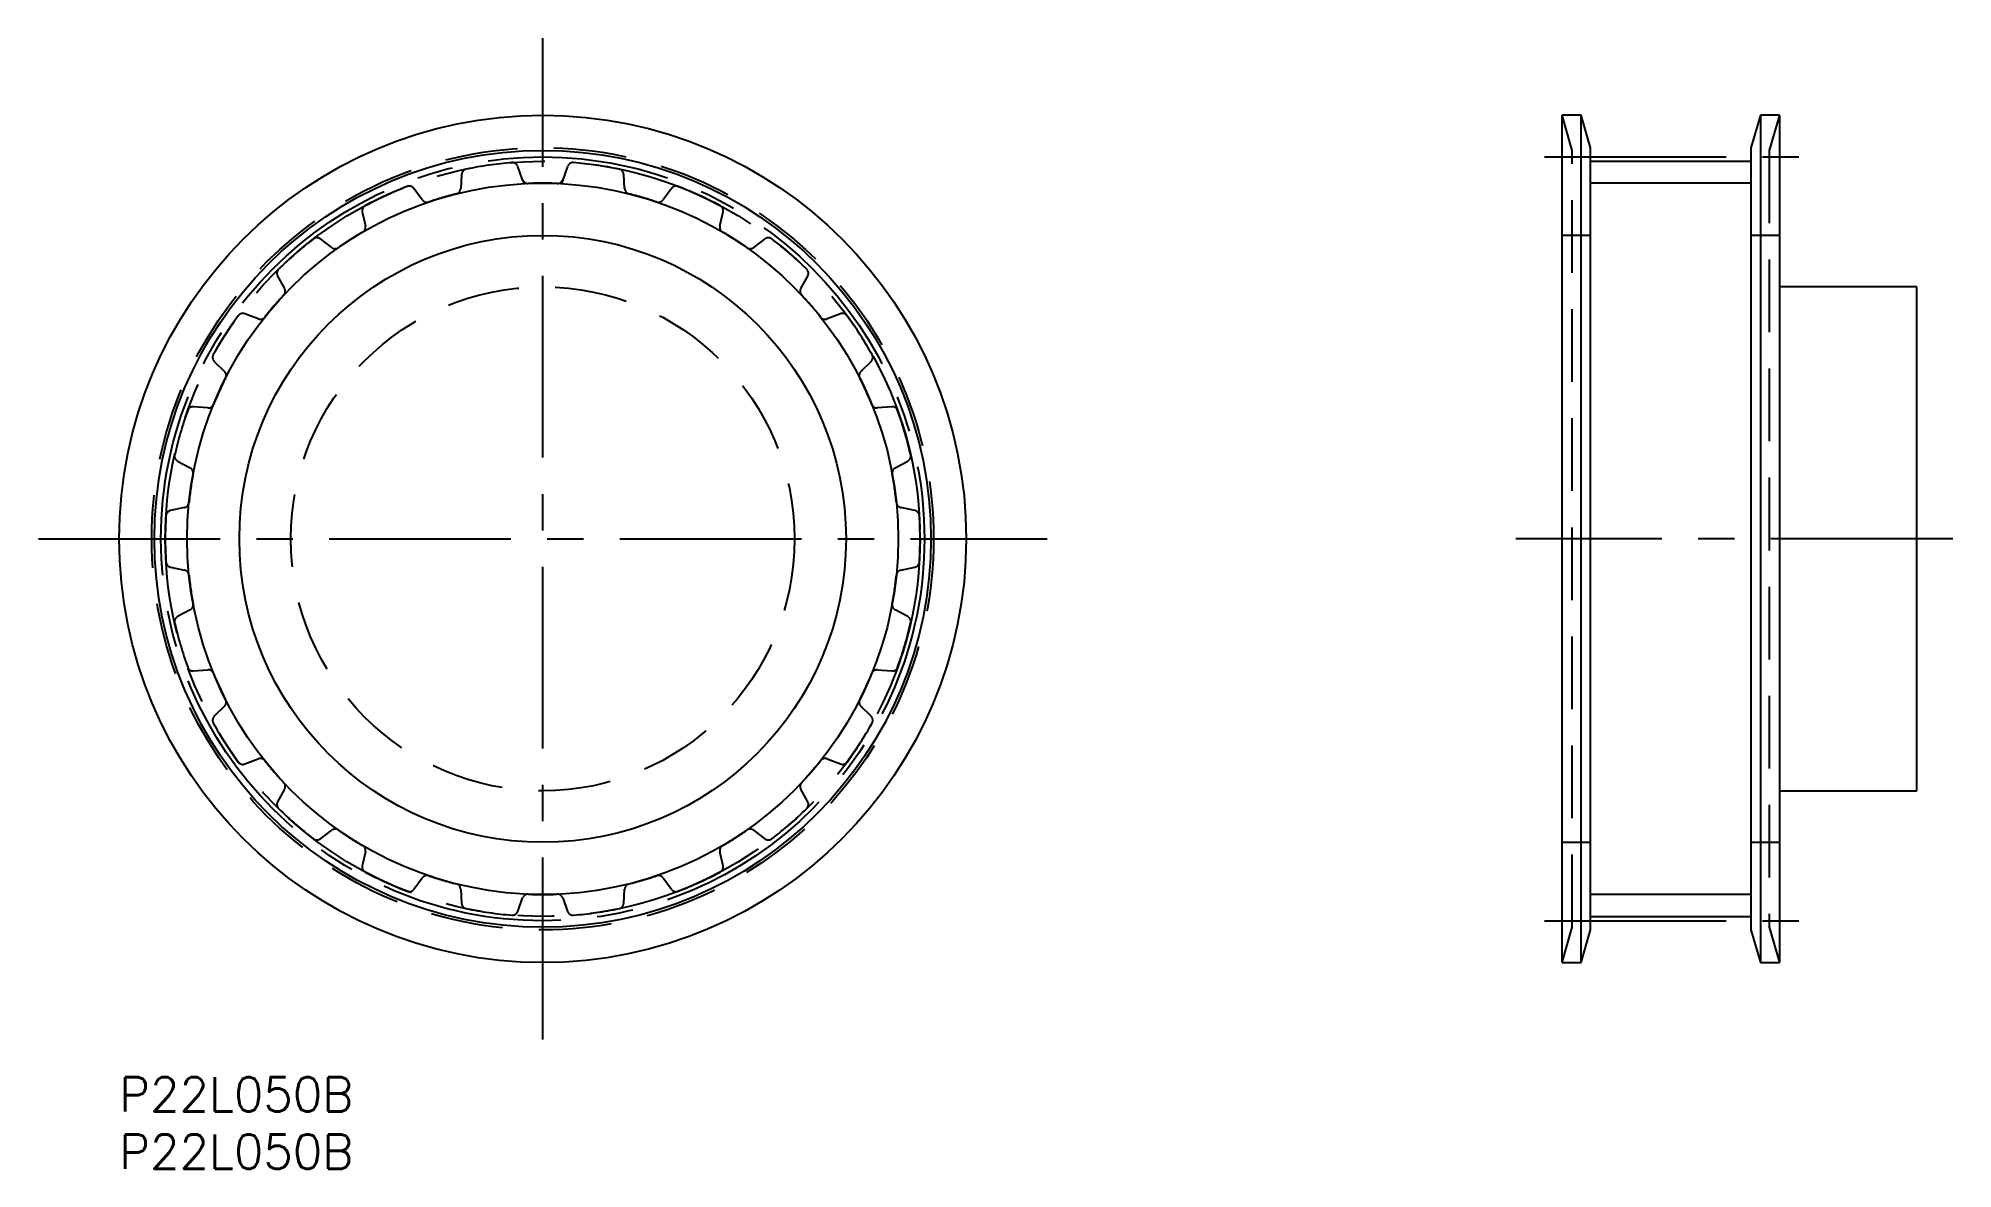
# Model space of a CAD drawing. Extents: x -7 to 160, y -8 to 91.
import ezdxf

# ---------------------------------------------------------------- set-up
doc = ezdxf.new("R2010")
doc.units = 0
doc.header["$LTSCALE"] = 0.5
for name, pattern in [('CENTER', [50.8, 31.75, -6.35, 6.35, -6.35]), ('DASHED', [19.05, 12.7, -6.35]), ('PHANTOM', [63.5, 31.75, -6.35, 6.35, -6.35, 6.35, -6.35])]:
    doc.linetypes.add(name, pattern=pattern)
for name, color, linetype in [('MSM_CENTER', 1, 'CENTER'), ('MSM_CONTINUOUS', 7, 'CONTINUOUS'), ('MSM_DASHED', 4, 'DASHED'), ('MSM_IMAGINARY', 6, 'PHANTOM'), ('MSM_NARROW', 5, 'CONTINUOUS'), ('MSM_PART_NUMBER', 7, 'CONTINUOUS')]:
    doc.layers.add(name, color=color, linetype=linetype)
doc.styles.get("Standard").update_dxf_attribs({"font": 'txt.shx', "height": 3, "bigfont": 'bigfont.shx'})

msp = doc.modelspace()

# ---------------------------------------------------------------- linework, layer by layer
at = {"layer": 'MSM_CENTER'}
for p, q in [((37, 3.29), (37, 90.71)), ((124.51, 80.35), (148.16, 80.35)), ((-7.06, 47), (81.06, 47)), ((160.18, 47), (122.02, 47)), ((124.51, 13.65), (148.16, 13.65))]:
    msp.add_line(p, q, dxfattribs=at)
msp.add_circle((37, 47), 33.35, dxfattribs=at)
at = {"layer": 'MSM_CONTINUOUS'}
for p, q in [((127.72, 84), (126.05, 84)), ((126.05, 10), (126.05, 84)), ((128.55, 81.15), (127.72, 84)), ((127.72, 10), (127.72, 84)), ((143.38, 84), (142.55, 81.15)), ((145.05, 84), (143.38, 84)), ((143.38, 84), (143.38, 10)), ((145.05, 84), (145.05, 10)), ((128.55, 12.85), (128.55, 81.15)), ((142.55, 81.15), (142.55, 12.85)), ((128.55, 79.97), (142.55, 79.97)), ((157.05, 69), (145.05, 69)), ((157.05, 25), (157.05, 69)), ((145.05, 25), (157.05, 25)), ((128.55, 14.03), (142.55, 14.03)), ((127.72, 10), (128.55, 12.85)), ((142.55, 12.85), (143.38, 10)), ((126.05, 10), (127.72, 10)), ((143.38, 10), (145.05, 10))]:
    msp.add_line(p, q, dxfattribs=at)
for radius in [37, 33.92, 26.5]:
    msp.add_circle((37, 47), radius, dxfattribs=at)
at = {"layer": 'MSM_DASHED'}
for p, q in [((126.95, 80.92), (126.05, 84)), ((145.05, 84), (144.15, 80.92)), ((126.95, 13.08), (126.95, 80.92)), ((144.15, 80.92), (144.15, 13.08)), ((29.92, 78.83), (29.84, 77.59)), ((35.25, 78.36), (34.82, 79.53)), ((39.18, 79.53), (38.75, 78.36)), ((44.16, 77.59), (44.08, 78.83)), ((26.48, 76.6), (25.75, 77.6)), ((48.25, 77.6), (47.52, 76.6)), ((21.24, 75.55), (21.52, 74.33)), ((52.48, 74.33), (52.76, 75.55)), ((18.57, 72.44), (17.58, 73.19)), ((56.42, 73.19), (55.43, 72.44)), ((128.55, 73.5), (126.05, 73.5)), ((145.05, 73.5), (142.55, 73.5)), ((13.84, 69.95), (14.44, 68.86)), ((59.56, 68.86), (60.16, 69.95)), ((12.15, 66.22), (10.99, 66.66)), ((63.01, 66.66), (61.85, 66.22)), ((8.31, 62.49), (9.2, 61.62)), ((64.8, 61.62), (65.69, 62.49)), ((7.74, 58.44), (6.5, 58.53)), ((67.5, 58.53), (66.26, 58.44)), ((5.11, 53.78), (6.21, 53.2)), ((67.79, 53.2), (68.89, 53.78)), ((5.71, 49.73), (4.49, 49.48)), ((69.51, 49.48), (68.29, 49.73)), ((4.49, 44.52), (5.71, 44.27)), ((68.29, 44.27), (69.51, 44.52)), ((6.21, 40.8), (5.11, 40.22)), ((68.89, 40.22), (67.79, 40.8)), ((6.5, 35.47), (7.74, 35.56)), ((66.26, 35.56), (67.5, 35.47)), ((9.2, 32.38), (8.31, 31.51)), ((65.69, 31.51), (64.8, 32.38)), ((10.99, 27.34), (12.15, 27.78)), ((61.85, 27.78), (63.01, 27.34)), ((14.44, 25.14), (13.84, 24.05)), ((60.16, 24.05), (59.56, 25.14)), ((17.58, 20.81), (18.57, 21.56)), ((55.43, 21.56), (56.42, 20.81)), ((126.05, 20.5), (128.55, 20.5)), ((142.55, 20.5), (145.05, 20.5)), ((21.52, 19.67), (21.24, 18.45)), ((52.76, 18.45), (52.48, 19.67)), ((25.75, 16.4), (26.48, 17.4)), ((47.52, 17.4), (48.25, 16.4)), ((29.84, 16.41), (29.92, 15.17)), ((34.82, 14.47), (35.25, 15.64)), ((38.75, 15.64), (39.18, 14.47)), ((44.08, 15.17), (44.16, 16.41)), ((126.05, 10), (126.95, 13.08)), ((144.15, 13.08), (145.05, 10))]:
    msp.add_line(p, q, dxfattribs=at)
for radius in [34.15, 22]:
    msp.add_circle((37, 47), radius, dxfattribs=at)
for centre, radius, start, end in [((30.42, 78.8), 0.5, 101.6886, 176.3636), ((37, 47), 32.97, 94.675, 101.6886), ((34.35, 79.36), 0.5, 20, 94.675), ((39.65, 79.36), 0.5, 85.325, 160), ((37, 47), 32.97, 78.3114, 85.325), ((43.58, 78.8), 0.5, 3.6364, 78.3114), ((37, 47), 32.97, 111.0387, 118.0522), ((25.34, 77.31), 0.5, 36.3636, 111.0387), ((37, 47), 31.06, 104.0376, 108.6897), ((29.34, 77.62), 0.5, 284.0375, 356.3636), ((35.72, 78.53), 0.5, 200, 272.3261), ((37, 47), 31.06, 87.6739, 92.3261), ((38.28, 78.53), 0.5, 267.6739, 340), ((44.66, 77.62), 0.5, 183.6364, 255.9624), ((37, 47), 31.06, 71.3103, 75.9624), ((48.66, 77.31), 0.5, 68.9613, 143.6364), ((37, 47), 32.97, 61.9478, 68.9613), ((21.73, 75.66), 0.5, 118.0522, 192.7273), ((26.89, 76.9), 0.5, 216.3636, 288.6897), ((47.11, 76.9), 0.5, 251.3103, 323.6364), ((52.27, 75.66), 0.5, 347.2727, 61.9478), ((37, 47), 31.06, 120.4012, 125.0534), ((21.03, 74.22), 0.5, 300.4012, 12.7273), ((52.97, 74.22), 0.5, 167.2727, 239.5988), ((37, 47), 31.06, 54.9466, 59.5988), ((37, 47), 32.97, 127.4023, 134.4159), ((17.28, 72.79), 0.5, 52.7273, 127.4023), ((18.87, 72.84), 0.5, 232.7273, 305.0534), ((55.13, 72.84), 0.5, 234.9466, 307.2727), ((56.72, 72.79), 0.5, 52.5977, 127.2727), ((37, 47), 32.97, 45.5841, 52.5977), ((14.28, 70.19), 0.5, 134.4159, 209.0909), ((59.72, 70.19), 0.5, 330.9091, 45.5841), ((14.01, 68.62), 0.5, 316.7648, 29.0909), ((59.99, 68.62), 0.5, 150.9091, 223.2352), ((37, 47), 31.06, 136.7648, 141.417), ((37, 47), 31.06, 38.583, 43.2352), ((37, 47), 32.97, 143.766, 150.7795), ((10.81, 66.19), 0.5, 69.0909, 143.766), ((12.33, 66.68), 0.5, 249.0909, 321.417), ((61.67, 66.68), 0.5, 218.583, 290.9091), ((63.19, 66.19), 0.5, 36.234, 110.9091), ((37, 47), 32.97, 29.2205, 36.234), ((8.66, 62.85), 0.5, 150.7795, 225.4545), ((65.34, 62.85), 0.5, 314.5455, 29.2205), ((37, 47), 31.06, 153.1285, 157.7806), ((8.85, 61.26), 0.5, 333.1285, 45.4545), ((65.15, 61.26), 0.5, 134.5455, 206.8715), ((37, 47), 31.06, 22.2194, 26.8715), ((6.46, 58.04), 0.5, 85.4545, 160.1296), ((7.78, 58.93), 0.5, 265.4545, 337.7806), ((66.22, 58.93), 0.5, 202.2194, 274.5455), ((67.54, 58.04), 0.5, 19.8704, 94.5455), ((37, 47), 32.97, 160.1296, 167.1431), ((37, 47), 32.97, 12.8569, 19.8704), ((5.34, 54.23), 0.5, 167.1431, 241.8182), ((68.66, 54.23), 0.5, 298.1818, 12.8569), ((37, 47), 31.06, 169.4921, 174.1443), ((5.97, 52.76), 0.5, 349.4921, 61.8182), ((68.03, 52.76), 0.5, 118.1818, 190.5079), ((37, 47), 31.06, 5.8557, 10.5079), ((37, 47), 32.97, 176.4932, 183.5068), ((4.59, 48.99), 0.5, 101.8182, 176.4932), ((5.6, 50.22), 0.5, 281.8182, 354.1443), ((68.4, 50.22), 0.5, 185.8557, 258.1818), ((69.41, 48.99), 0.5, 3.5068, 78.1818), ((37, 47), 32.97, 356.4932, 3.5068), ((4.59, 45.01), 0.5, 183.5068, 258.1818), ((5.6, 43.78), 0.5, 5.8557, 78.1818), ((37, 47), 31.06, 185.8557, 190.5079), ((37, 47), 31.06, 349.4921, 354.1443), ((68.4, 43.78), 0.5, 101.8182, 174.1443), ((69.41, 45.01), 0.5, 281.8182, 356.4932), ((5.34, 39.77), 0.5, 118.1818, 192.8569), ((5.97, 41.24), 0.5, 298.1818, 10.5079), ((68.03, 41.24), 0.5, 169.4921, 241.8182), ((68.66, 39.77), 0.5, 347.1431, 61.8182), ((37, 47), 32.97, 192.8569, 199.8704), ((37, 47), 32.97, 340.1296, 347.1431), ((6.46, 35.96), 0.5, 199.8704, 274.5455), ((7.78, 35.07), 0.5, 22.2194, 94.5455), ((37, 47), 31.06, 202.2194, 206.8715), ((37, 47), 31.06, 333.1285, 337.7806), ((66.22, 35.07), 0.5, 85.4545, 157.7806), ((67.54, 35.96), 0.5, 265.4545, 340.1296), ((8.85, 32.74), 0.5, 314.5455, 26.8715), ((65.15, 32.74), 0.5, 153.1285, 225.4545), ((8.66, 31.15), 0.5, 134.5455, 209.2205), ((37, 47), 32.97, 209.2205, 216.234), ((37, 47), 32.97, 323.766, 330.7795), ((65.34, 31.15), 0.5, 330.7795, 45.4545), ((10.81, 27.81), 0.5, 216.234, 290.9091), ((12.33, 27.32), 0.5, 38.583, 110.9091), ((37, 47), 31.06, 218.583, 223.2352), ((37, 47), 31.06, 316.7648, 321.417), ((61.67, 27.32), 0.5, 69.0909, 141.417), ((63.19, 27.81), 0.5, 249.0909, 323.766), ((14.01, 25.38), 0.5, 330.9091, 43.2352), ((59.99, 25.38), 0.5, 136.7648, 209.0909), ((14.28, 23.81), 0.5, 150.9091, 225.5841), ((37, 47), 32.97, 225.5841, 232.5977), ((37, 47), 32.97, 307.4023, 314.4159), ((59.72, 23.81), 0.5, 314.4159, 29.0909), ((17.28, 21.21), 0.5, 232.5977, 307.2727), ((18.87, 21.16), 0.5, 54.9466, 127.2727), ((37, 47), 31.06, 234.9466, 239.5988), ((21.03, 19.78), 0.5, 347.2727, 59.5988), ((52.97, 19.78), 0.5, 120.4012, 192.7273), ((37, 47), 31.06, 300.4012, 305.0534), ((55.13, 21.16), 0.5, 52.7273, 125.0534), ((56.72, 21.21), 0.5, 232.7273, 307.4023), ((21.73, 18.34), 0.5, 167.2727, 241.9478), ((52.27, 18.34), 0.5, 298.0522, 12.7273), ((37, 47), 32.97, 241.9478, 248.9613), ((26.89, 17.1), 0.5, 71.3103, 143.6364), ((37, 47), 31.06, 251.3103, 255.9624), ((29.34, 16.38), 0.5, 3.6364, 75.9624), ((44.66, 16.38), 0.5, 104.0375, 176.3636), ((37, 47), 31.06, 284.0376, 288.6897), ((47.11, 17.1), 0.5, 36.3636, 108.6897), ((37, 47), 32.97, 291.0387, 298.0522), ((25.34, 16.69), 0.5, 248.9613, 323.6364), ((30.42, 15.2), 0.5, 183.6364, 258.3114), ((35.72, 15.47), 0.5, 87.6739, 160), ((37, 47), 31.06, 267.6739, 272.3261), ((38.28, 15.47), 0.5, 20, 92.3261), ((43.58, 15.2), 0.5, 281.6886, 356.3636), ((48.66, 16.69), 0.5, 216.3636, 291.0387), ((37, 47), 32.97, 258.3114, 265.325), ((34.35, 14.64), 0.5, 265.325, 340), ((39.65, 14.64), 0.5, 200, 274.675), ((37, 47), 32.97, 274.675, 281.6886)]:
    msp.add_arc(centre, radius, start, end, dxfattribs=at)
at = {"layer": 'MSM_IMAGINARY'}
msp.add_circle((37, 47), 32.97, dxfattribs=at)
at = {"layer": 'MSM_NARROW'}
for p, q in [((35.25, 78.36), (35.37, 78.02)), ((38.75, 78.36), (38.63, 78.02)), ((142.55, 78.06), (128.55, 78.06)), ((142.55, 15.94), (128.55, 15.94))]:
    msp.add_line(p, q, dxfattribs=at)
msp.add_circle((37, 47), 31.06, dxfattribs=at)

# ---------------------------------------------------------------- texts
at = {"layer": 'MSM_PART_NUMBER'}
for p in [(0, -3), (0, -8)]:
    msp.add_text('P22L050B', height=3, dxfattribs=at).set_placement(p)

doc.saveas('drawing.dxf')
